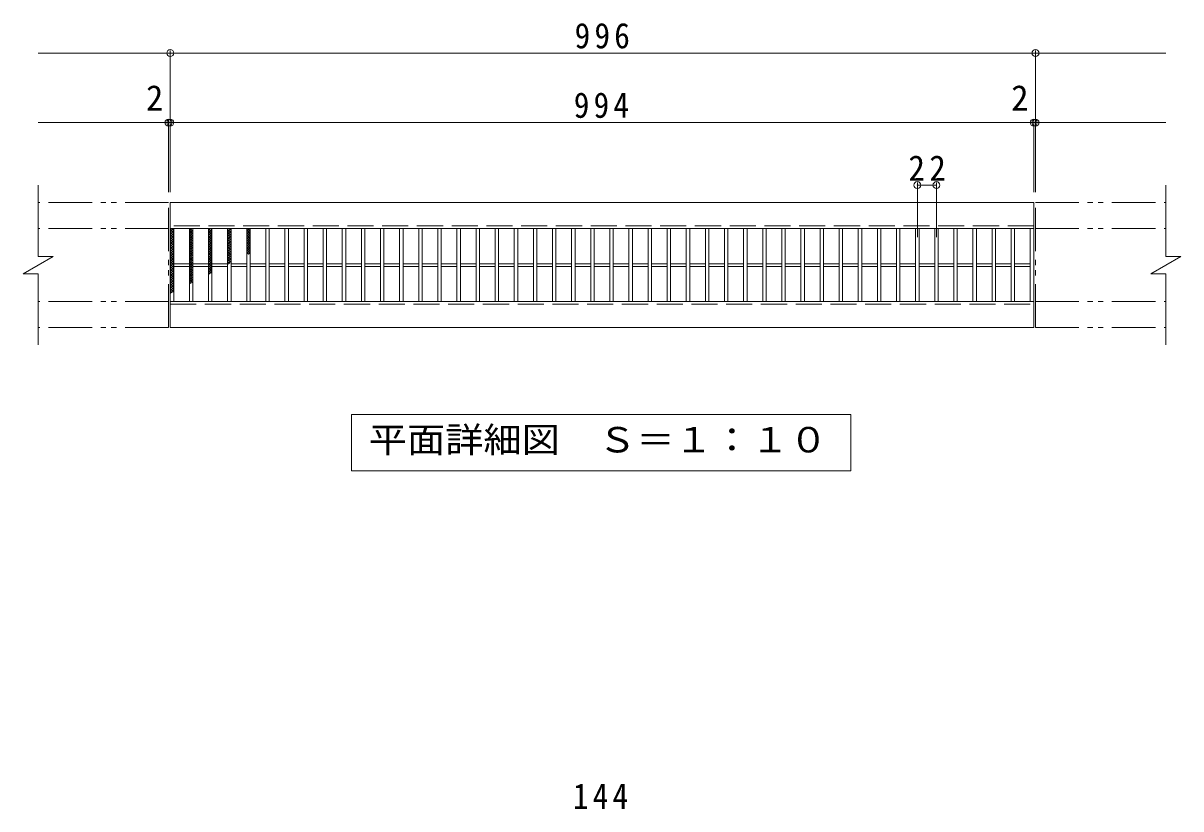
# Model space of a CAD drawing. Units: millimetres at full size, sheet at 1:10; details may follow other scales. Extents: x -1611 to 1763, y -1355 to 917.
# Drawn here: x -1611 to -279, y 13 to 917 of the extents above; entities that cross this region are included whole.
import ezdxf
from ezdxf.enums import TextEntityAlignment as Align

# ---------------------------------------------------------------- set-up
doc = ezdxf.new("R2010")
doc.units = ezdxf.units.MM
doc.header["$LTSCALE"] = 10
doc.header["$PDMODE"] = 32
doc.header["$PDSIZE"] = 8
doc.linetypes.add('DASHED3', pattern=[4, 3, -1])
doc.linetypes.add('DOUBLE_CHAIN1', pattern=[8.8, 5, -1, 0.6, -0.6, 0.6, -1])
for name, color, linetype, lineweight in [('A-0', 7, 'Continuous', 9), ('C-1', 2, 'Continuous', 9), ('C-2', 3, 'Continuous', 9), ('C-4', 7, 'Continuous', 9), ('C-5', 7, 'Continuous', 9), ('C-9', 6, 'Continuous', 5)]:
    doc.layers.add(name, color=color, linetype=linetype, lineweight=lineweight)
doc.styles.add('ＭＳ ゴシック', font='')
doc.styles.get('ＭＳ ゴシック').set_extended_font_data('MS Gothic')

msp = doc.modelspace()

# ---------------------------------------------------------------- linework, layer by layer
at = {"layer": 'C-1', "linetype": 'DOUBLE_CHAIN1'}
for p, q in [((-1444.03, 710.57), (-1594.03, 710.57)), ((-1444.03, 566.57), (-1444.03, 710.57)), ((-446.03, 710.57), (-296.03, 710.57)), ((-446.03, 566.57), (-446.03, 710.57)), ((-1444.03, 680.57), (-1594.03, 680.57)), ((-446.03, 680.57), (-296.03, 680.57)), ((-1444.03, 596.57), (-1594.03, 596.57)), ((-446.03, 596.57), (-296.03, 596.57)), ((-1444.03, 566.57), (-1594.03, 566.57)), ((-446.03, 566.57), (-296.03, 566.57))]:
    msp.add_line(p, q, dxfattribs=at)
at = {"layer": 'C-1'}
for p, q in [((-448.03, 710.57), (-1442.03, 710.57)), ((-1442.03, 680.57), (-1442.03, 710.57)), ((-448.03, 710.57), (-448.03, 680.57)), ((-448.03, 680.57), (-1442.03, 680.57)), ((-1611.35, 628.57), (-1576.71, 648.57)), ((-313.35, 628.57), (-278.71, 648.57)), ((-1442.03, 596.57), (-448.03, 596.57)), ((-1442.03, 566.57), (-1442.03, 596.57)), ((-448.03, 596.57), (-448.03, 566.57)), ((-1442.03, 566.57), (-448.03, 566.57))]:
    msp.add_line(p, q, dxfattribs=at)
at = {"layer": 'C-1', "linetype": 'DASHED3'}
for p, q in [((-448.03, 683.57), (-1442.03, 683.57)), ((-1442.03, 593.57), (-448.03, 593.57))]:
    msp.add_line(p, q, dxfattribs=at)
at = {"layer": 'C-1'}
for points in [[(-1594.03, 730.57), (-1594.03, 648.57), (-1576.71, 648.57)], [(-296.03, 730.57), (-296.03, 648.57), (-278.71, 648.57)], [(-1611.35, 628.57), (-1594.03, 628.57), (-1594.03, 546.57)], [(-313.35, 628.57), (-296.03, 628.57), (-296.03, 546.57)]]:
    msp.add_lwpolyline(points, dxfattribs=at)
at = {"layer": 'C-2'}
for p, q in [((-1442.03, 680.57), (-1442.03, 596.57)), ((-1438.03, 680.57), (-1438.03, 596.57)), ((-1420.03, 680.57), (-1420.03, 596.57)), ((-1416.03, 680.57), (-1416.03, 596.57)), ((-1398.03, 680.57), (-1398.03, 596.57)), ((-1394.03, 680.57), (-1394.03, 596.57)), ((-1376.03, 680.57), (-1376.03, 596.57)), ((-1372.03, 680.57), (-1372.03, 596.57)), ((-1354.03, 680.57), (-1354.03, 596.57)), ((-1350.03, 680.57), (-1350.03, 596.57)), ((-1332.03, 680.57), (-1332.03, 596.57)), ((-1328.03, 680.57), (-1328.03, 596.57)), ((-1310.03, 680.57), (-1310.03, 596.57)), ((-1306.03, 680.57), (-1306.03, 596.57)), ((-1288.03, 680.57), (-1288.03, 596.57)), ((-1284.03, 680.57), (-1284.03, 596.57)), ((-1266.03, 680.57), (-1266.03, 596.57)), ((-1262.03, 680.57), (-1262.03, 596.57)), ((-1244.03, 680.57), (-1244.03, 596.57)), ((-1240.03, 680.57), (-1240.03, 596.57)), ((-1222.03, 680.57), (-1222.03, 596.57)), ((-1218.03, 680.57), (-1218.03, 596.57)), ((-1200.03, 680.57), (-1200.03, 596.57)), ((-1196.03, 680.57), (-1196.03, 596.57)), ((-1178.03, 680.57), (-1178.03, 596.57)), ((-1174.03, 680.57), (-1174.03, 596.57)), ((-1156.03, 680.57), (-1156.03, 596.57)), ((-1152.03, 680.57), (-1152.03, 596.57)), ((-1134.03, 680.57), (-1134.03, 596.57)), ((-1130.03, 680.57), (-1130.03, 596.57)), ((-1112.03, 680.57), (-1112.03, 596.57)), ((-1108.03, 680.57), (-1108.03, 596.57)), ((-1090.03, 680.57), (-1090.03, 596.57)), ((-1086.03, 680.57), (-1086.03, 596.57)), ((-1068.03, 680.57), (-1068.03, 596.57)), ((-1064.03, 680.57), (-1064.03, 596.57)), ((-1046.03, 680.57), (-1046.03, 596.57)), ((-1042.03, 680.57), (-1042.03, 596.57)), ((-1024.03, 680.57), (-1024.03, 596.57)), ((-1020.03, 680.57), (-1020.03, 596.57)), ((-1002.03, 680.57), (-1002.03, 596.57)), ((-998.03, 680.57), (-998.03, 596.57)), ((-980.03, 680.57), (-980.03, 596.57)), ((-976.03, 680.57), (-976.03, 596.57)), ((-958.03, 680.57), (-958.03, 596.57)), ((-954.03, 680.57), (-954.03, 596.57)), ((-936.03, 680.57), (-936.03, 596.57)), ((-932.03, 680.57), (-932.03, 596.57)), ((-914.03, 680.57), (-914.03, 596.57)), ((-910.03, 680.57), (-910.03, 596.57)), ((-892.03, 680.57), (-892.03, 596.57)), ((-888.03, 680.57), (-888.03, 596.57)), ((-870.03, 680.57), (-870.03, 596.57)), ((-866.03, 680.57), (-866.03, 596.57)), ((-848.03, 680.57), (-848.03, 596.57)), ((-844.03, 680.57), (-844.03, 596.57)), ((-826.03, 680.57), (-826.03, 596.57)), ((-822.03, 680.57), (-822.03, 596.57)), ((-804.03, 680.57), (-804.03, 596.57)), ((-800.03, 680.57), (-800.03, 596.57)), ((-782.03, 680.57), (-782.03, 596.57)), ((-778.03, 680.57), (-778.03, 596.57)), ((-760.03, 680.57), (-760.03, 596.57)), ((-756.03, 680.57), (-756.03, 596.57)), ((-738.03, 680.57), (-738.03, 596.57)), ((-734.03, 680.57), (-734.03, 596.57)), ((-716.03, 680.57), (-716.03, 596.57)), ((-712.03, 680.57), (-712.03, 596.57)), ((-694.03, 680.57), (-694.03, 596.57)), ((-690.03, 680.57), (-690.03, 596.57)), ((-672.03, 680.57), (-672.03, 596.57)), ((-668.03, 680.57), (-668.03, 596.57)), ((-650.03, 680.57), (-650.03, 596.57)), ((-646.03, 680.57), (-646.03, 596.57)), ((-628.03, 680.57), (-628.03, 596.57)), ((-624.03, 680.57), (-624.03, 596.57)), ((-606.03, 680.57), (-606.03, 596.57)), ((-602.03, 680.57), (-602.03, 596.57)), ((-584.03, 680.57), (-584.03, 596.57)), ((-580.03, 680.57), (-580.03, 596.57)), ((-562.03, 680.57), (-562.03, 596.57)), ((-558.03, 680.57), (-558.03, 596.57)), ((-540.03, 680.57), (-540.03, 596.57)), ((-536.03, 680.57), (-536.03, 596.57)), ((-518.03, 680.57), (-518.03, 596.57)), ((-514.03, 680.57), (-514.03, 596.57)), ((-496.03, 680.57), (-496.03, 596.57)), ((-492.03, 680.57), (-492.03, 596.57)), ((-474.03, 680.57), (-474.03, 596.57)), ((-470.03, 680.57), (-470.03, 596.57)), ((-452.03, 680.57), (-452.03, 596.57)), ((-448.03, 680.57), (-448.03, 596.57)), ((-1438.03, 640.07), (-1420.03, 640.07)), ((-1416.03, 640.07), (-1398.03, 640.07)), ((-1394.03, 640.07), (-1376.03, 640.07)), ((-1372.03, 640.07), (-1354.03, 640.07)), ((-1350.03, 640.07), (-1332.03, 640.07)), ((-1328.03, 640.07), (-1310.03, 640.07)), ((-1306.02, 640.07), (-1288.02, 640.07)), ((-1284.02, 640.07), (-1266.02, 640.07)), ((-1262.02, 640.07), (-1244.02, 640.07)), ((-1240.02, 640.07), (-1222.02, 640.07)), ((-1218.02, 640.07), (-1200.02, 640.07)), ((-1196.02, 640.07), (-1178.02, 640.07)), ((-1174.02, 640.07), (-1156.02, 640.07)), ((-1152.02, 640.07), (-1134.02, 640.07)), ((-1130.02, 640.07), (-1112.02, 640.07)), ((-1108.02, 640.07), (-1090.02, 640.07)), ((-1086.02, 640.07), (-1068.02, 640.07)), ((-1064.02, 640.07), (-1046.02, 640.07)), ((-1042.02, 640.07), (-1024.02, 640.07)), ((-1020.02, 640.07), (-1002.02, 640.07)), ((-998.02, 640.07), (-980.02, 640.07)), ((-976.02, 640.07), (-958.02, 640.07)), ((-954.02, 640.07), (-936.02, 640.07)), ((-932.02, 640.07), (-914.02, 640.07)), ((-910.02, 640.07), (-892.02, 640.07)), ((-888.02, 640.07), (-870.02, 640.07)), ((-866.02, 640.07), (-848.02, 640.07)), ((-844.02, 640.07), (-826.02, 640.07)), ((-822.02, 640.07), (-804.02, 640.07)), ((-800.02, 640.07), (-782.02, 640.07)), ((-778.02, 640.07), (-760.02, 640.07)), ((-756.02, 640.07), (-738.02, 640.07)), ((-734.02, 640.07), (-716.02, 640.07)), ((-712.01, 640.07), (-694.01, 640.07)), ((-690.01, 640.07), (-672.01, 640.07)), ((-668.01, 640.07), (-650.01, 640.07)), ((-646.01, 640.07), (-628.01, 640.07)), ((-624.01, 640.07), (-606.01, 640.07)), ((-602.01, 640.07), (-584.01, 640.07)), ((-580.01, 640.07), (-562.01, 640.07)), ((-558.01, 640.07), (-540.01, 640.07)), ((-536.01, 640.07), (-518.01, 640.07)), ((-514.01, 640.07), (-496.01, 640.07)), ((-492.01, 640.07), (-474.01, 640.07)), ((-470.01, 640.07), (-452.01, 640.07)), ((-1438.03, 637.07), (-1420.03, 637.07)), ((-1416.03, 637.07), (-1398.03, 637.07)), ((-1394.03, 637.07), (-1376.03, 637.07)), ((-1372.03, 637.07), (-1354.03, 637.07)), ((-1350.03, 637.07), (-1332.03, 637.07)), ((-1328.03, 637.07), (-1310.03, 637.07)), ((-1306.02, 637.07), (-1288.02, 637.07)), ((-1284.02, 637.07), (-1266.02, 637.07)), ((-1262.02, 637.07), (-1244.02, 637.07)), ((-1240.02, 637.07), (-1222.02, 637.07)), ((-1218.02, 637.07), (-1200.02, 637.07)), ((-1196.02, 637.07), (-1178.02, 637.07)), ((-1174.02, 637.07), (-1156.02, 637.07)), ((-1152.02, 637.07), (-1134.02, 637.07)), ((-1130.02, 637.07), (-1112.02, 637.07)), ((-1108.02, 637.07), (-1090.02, 637.07)), ((-1086.02, 637.07), (-1068.02, 637.07)), ((-1064.02, 637.07), (-1046.02, 637.07)), ((-1042.02, 637.07), (-1024.02, 637.07)), ((-1020.02, 637.07), (-1002.02, 637.07)), ((-998.02, 637.07), (-980.02, 637.07)), ((-976.02, 637.07), (-958.02, 637.07)), ((-954.02, 637.07), (-936.02, 637.07)), ((-932.02, 637.07), (-914.02, 637.07)), ((-910.02, 637.07), (-892.02, 637.07)), ((-888.02, 637.07), (-870.02, 637.07)), ((-866.02, 637.07), (-848.02, 637.07)), ((-844.02, 637.07), (-826.02, 637.07)), ((-822.02, 637.07), (-804.02, 637.07)), ((-800.02, 637.07), (-782.02, 637.07)), ((-778.02, 637.07), (-760.02, 637.07)), ((-756.02, 637.07), (-738.02, 637.07)), ((-734.02, 637.07), (-716.02, 637.07)), ((-712.01, 637.07), (-694.01, 637.07)), ((-690.01, 637.07), (-672.01, 637.07)), ((-668.01, 637.07), (-650.01, 637.07)), ((-646.01, 637.07), (-628.01, 637.07)), ((-624.01, 637.07), (-606.01, 637.07)), ((-602.01, 637.07), (-584.01, 637.07)), ((-580.01, 637.07), (-562.01, 637.07)), ((-558.01, 637.07), (-540.01, 637.07)), ((-536.01, 637.07), (-518.01, 637.07)), ((-514.01, 637.07), (-496.01, 637.07)), ((-492.01, 637.07), (-474.01, 637.07)), ((-470.01, 637.07), (-452.01, 637.07))]:
    msp.add_line(p, q, dxfattribs=at)
at = {"layer": 'C-4'}
for p, q in [((-1594.03, 882.57), (-296.03, 882.57)), ((-1442.03, 722.57), (-1442.03, 885.57)), ((-446.03, 722.57), (-446.03, 885.57)), ((-1594.03, 802.57), (-296.03, 802.57)), ((-1444.03, 722.57), (-1444.03, 805.57)), ((-448.03, 722.57), (-448.03, 805.57)), ((-582.03, 670.57), (-582.03, 733.57)), ((-560.03, 670.57), (-560.03, 733.57)), ((-582.03, 730.57), (-560.03, 730.57))]:
    msp.add_line(p, q, dxfattribs=at)
for p in [(-1442.03, 882.57), (-446.03, 882.57), (-1444.03, 802.57), (-1442.03, 802.57), (-448.03, 802.57), (-446.03, 802.57), (-582.03, 730.57), (-560.03, 730.57)]:
    msp.add_point(p, dxfattribs=at)
at = {"layer": 'C-5'}
msp.add_lwpolyline([(-1233.53, 401.57), (-1233.53, 466.57), (-658.53, 466.57), (-658.53, 401.57)], close=True, dxfattribs=at)
at = {"layer": 'C-9'}
for p, q in [((-1442.03, 676.78), (-1438.24, 680.57)), ((-1442.03, 679.61), (-1441.06, 680.57)), ((-1440.44, 680.57), (-1438.03, 678.16)), ((-1420.03, 677.64), (-1417.09, 680.57)), ((-1420.03, 680.46), (-1419.92, 680.57)), ((-1419.3, 680.57), (-1416.03, 677.3)), ((-1416.47, 680.57), (-1416.03, 680.13)), ((-1398.03, 678.49), (-1395.95, 680.57)), ((-1398.03, 680.44), (-1394.03, 676.44)), ((-1398.03, 675.67), (-1394.03, 679.67)), ((-1395.32, 680.57), (-1394.03, 679.27)), ((-1376.03, 679.35), (-1374.81, 680.57)), ((-1376.03, 676.52), (-1372.03, 680.52)), ((-1374.18, 680.57), (-1372.03, 678.41)), ((-1354.03, 677.38), (-1350.84, 680.57)), ((-1354.03, 680.21), (-1353.67, 680.57)), ((-1353.04, 680.57), (-1350.03, 677.56)), ((-1350.21, 680.57), (-1350.03, 680.38)), ((-1442.03, 679.33), (-1438.03, 675.33)), ((-1442.03, 673.95), (-1438.03, 677.95)), ((-1442.03, 676.5), (-1438.03, 672.5)), ((-1442.03, 671.12), (-1438.03, 675.12)), ((-1442.03, 673.67), (-1438.03, 669.67)), ((-1442.03, 668.29), (-1438.03, 672.29)), ((-1442.03, 670.84), (-1438.03, 666.84)), ((-1442.03, 665.46), (-1438.03, 669.46)), ((-1442.03, 668.02), (-1438.03, 664.02)), ((-1442.03, 662.64), (-1438.03, 666.64)), ((-1420.03, 674.81), (-1416.03, 678.81)), ((-1420.03, 678.47), (-1416.03, 674.47)), ((-1420.03, 671.98), (-1416.03, 675.98)), ((-1420.03, 675.64), (-1416.03, 671.64)), ((-1420.03, 669.15), (-1416.03, 673.15)), ((-1420.03, 672.82), (-1416.03, 668.81)), ((-1420.03, 666.32), (-1416.03, 670.32)), ((-1420.03, 669.99), (-1416.03, 665.99)), ((-1420.03, 663.49), (-1416.03, 667.49)), ((-1420.03, 667.16), (-1416.03, 663.16)), ((-1398.03, 677.61), (-1394.03, 673.61)), ((-1398.03, 672.84), (-1394.03, 676.84)), ((-1398.03, 674.79), (-1394.03, 670.79)), ((-1398.03, 670.01), (-1394.03, 674.01)), ((-1398.03, 671.96), (-1394.03, 667.96)), ((-1398.03, 667.18), (-1394.03, 671.18)), ((-1398.03, 669.13), (-1394.03, 665.13)), ((-1398.03, 664.35), (-1394.03, 668.35)), ((-1376.03, 679.58), (-1372.03, 675.58)), ((-1376.03, 673.69), (-1372.03, 677.69)), ((-1376.03, 676.76), (-1372.03, 672.76)), ((-1376.03, 670.87), (-1372.03, 674.87)), ((-1376.03, 673.93), (-1372.03, 669.93)), ((-1376.03, 668.04), (-1372.03, 672.04)), ((-1376.03, 671.1), (-1372.03, 667.1)), ((-1376.03, 665.21), (-1372.03, 669.21)), ((-1376.03, 668.27), (-1372.03, 664.27)), ((-1376.03, 662.38), (-1372.03, 666.38)), ((-1354.03, 678.73), (-1350.03, 674.73)), ((-1354.03, 674.55), (-1350.03, 678.55)), ((-1354.03, 675.9), (-1350.03, 671.9)), ((-1354.03, 671.72), (-1350.03, 675.72)), ((-1354.03, 673.07), (-1350.03, 669.07)), ((-1354.03, 668.9), (-1350.03, 672.9)), ((-1354.03, 670.24), (-1350.03, 666.24)), ((-1354.03, 666.07), (-1350.03, 670.07)), ((-1354.03, 667.41), (-1350.03, 663.41)), ((-1354.03, 663.24), (-1350.03, 667.24)), ((-1442.03, 665.19), (-1438.03, 661.19)), ((-1442.03, 659.81), (-1438.03, 663.81)), ((-1442.03, 662.36), (-1438.03, 658.36)), ((-1442.03, 656.98), (-1438.03, 660.98)), ((-1442.03, 659.53), (-1438.03, 655.53)), ((-1442.03, 654.15), (-1438.03, 658.15)), ((-1442.03, 656.7), (-1438.03, 652.7)), ((-1442.03, 651.32), (-1438.03, 655.32)), ((-1442.03, 653.87), (-1438.03, 649.87)), ((-1420.03, 660.67), (-1416.03, 664.67)), ((-1420.03, 664.33), (-1416.03, 660.33)), ((-1420.03, 657.84), (-1416.03, 661.84)), ((-1420.03, 661.5), (-1416.03, 657.5)), ((-1420.03, 655.01), (-1416.03, 659.01)), ((-1420.03, 658.67), (-1416.03, 654.67)), ((-1420.03, 652.18), (-1416.03, 656.18)), ((-1420.03, 655.84), (-1416.03, 651.84)), ((-1420.03, 649.35), (-1416.03, 653.35)), ((-1420.03, 653.02), (-1416.03, 649.02)), ((-1398.03, 666.3), (-1394.03, 662.3)), ((-1398.03, 661.52), (-1394.03, 665.52)), ((-1398.03, 663.47), (-1394.03, 659.47)), ((-1398.03, 658.7), (-1394.03, 662.7)), ((-1398.03, 660.64), (-1394.03, 656.64)), ((-1398.03, 655.87), (-1394.03, 659.87)), ((-1398.03, 657.82), (-1394.03, 653.81)), ((-1398.03, 653.04), (-1394.03, 657.04)), ((-1398.03, 654.99), (-1394.03, 650.99)), ((-1398.03, 650.21), (-1394.03, 654.21)), ((-1376.03, 665.44), (-1372.03, 661.44)), ((-1376.03, 659.55), (-1372.03, 663.55)), ((-1376.03, 662.61), (-1372.03, 658.61)), ((-1376.03, 656.72), (-1372.03, 660.72)), ((-1376.03, 659.79), (-1372.03, 655.79)), ((-1376.03, 653.9), (-1372.03, 657.9)), ((-1376.03, 656.96), (-1372.03, 652.96)), ((-1376.03, 651.07), (-1372.03, 655.07)), ((-1376.03, 654.13), (-1372.03, 650.13)), ((-1354.03, 664.58), (-1350.03, 660.58)), ((-1354.03, 660.41), (-1350.03, 664.41)), ((-1354.03, 661.76), (-1350.03, 657.76)), ((-1354.03, 657.58), (-1350.03, 661.58)), ((-1354.03, 658.93), (-1350.03, 654.93)), ((-1354.03, 654.75), (-1350.03, 658.75)), ((-1354.03, 656.1), (-1350.09, 652.16)), ((-1354.03, 651.93), (-1350.03, 655.93)), ((-1354.03, 653.27), (-1351.97, 651.21)), ((-1351.86, 651.27), (-1350.03, 653.1)), ((-1442.03, 648.49), (-1438.03, 652.49)), ((-1442.03, 651.05), (-1438.03, 647.05)), ((-1442.03, 645.67), (-1438.03, 649.67)), ((-1442.03, 648.22), (-1438.03, 644.22)), ((-1442.03, 642.84), (-1438.03, 646.84)), ((-1442.03, 645.39), (-1438.03, 641.39)), ((-1442.03, 640.01), (-1438.03, 644.01)), ((-1442.03, 642.56), (-1438.03, 638.56)), ((-1442.03, 637.18), (-1438.03, 641.18)), ((-1442.03, 639.73), (-1438.03, 635.73)), ((-1420.03, 646.52), (-1416.03, 650.52)), ((-1420.03, 650.19), (-1416.03, 646.19)), ((-1420.03, 643.69), (-1416.03, 647.7)), ((-1420.03, 647.36), (-1416.03, 643.36)), ((-1420.03, 640.87), (-1416.03, 644.87)), ((-1420.03, 644.53), (-1416.03, 640.53)), ((-1420.03, 638.04), (-1416.03, 642.04)), ((-1420.03, 641.7), (-1416.03, 637.7)), ((-1398.03, 652.16), (-1394.03, 648.16)), ((-1398.03, 647.38), (-1394.03, 651.38)), ((-1398.03, 649.33), (-1394.03, 645.33)), ((-1398.03, 644.55), (-1394.03, 648.55)), ((-1398.03, 646.5), (-1394.03, 642.5)), ((-1398.03, 641.72), (-1394.03, 645.72)), ((-1398.03, 643.67), (-1394.03, 639.67)), ((-1398.03, 638.9), (-1394.03, 642.9)), ((-1398.03, 640.84), (-1394.03, 636.84)), ((-1398.03, 636.07), (-1394.03, 640.07)), ((-1376.03, 648.24), (-1372.03, 652.24)), ((-1376.03, 651.3), (-1372.03, 647.3)), ((-1376.03, 645.41), (-1372.03, 649.41)), ((-1376.03, 648.47), (-1372.03, 644.47)), ((-1376.03, 642.58), (-1372.03, 646.58)), ((-1376.03, 645.64), (-1372.03, 641.64)), ((-1376.03, 639.75), (-1372.03, 643.75)), ((-1376.03, 642.81), (-1373.49, 640.28)), ((-1376.03, 639.99), (-1375.37, 639.33)), ((-1354.03, 650.44), (-1353.84, 650.26)), ((-1442.03, 634.35), (-1438.03, 638.35)), ((-1442.03, 636.9), (-1438.03, 632.9)), ((-1442.03, 631.52), (-1438.03, 635.52)), ((-1442.03, 634.07), (-1438.03, 630.07)), ((-1442.03, 628.7), (-1438.03, 632.69)), ((-1442.03, 631.25), (-1438.03, 627.25)), ((-1442.03, 625.87), (-1438.03, 629.87)), ((-1442.03, 628.42), (-1438.03, 624.42)), ((-1442.03, 623.04), (-1438.03, 627.04)), ((-1420.03, 635.21), (-1416.03, 639.21)), ((-1420.03, 638.87), (-1416.03, 634.87)), ((-1420.03, 632.38), (-1416.03, 636.38)), ((-1420.03, 636.05), (-1416.03, 632.05)), ((-1420.03, 629.55), (-1416.03, 633.55)), ((-1420.03, 633.22), (-1416.03, 629.22)), ((-1420.03, 626.72), (-1416.03, 630.72)), ((-1420.03, 630.39), (-1416.03, 626.39)), ((-1420.03, 623.9), (-1416.03, 627.9)), ((-1420.03, 627.56), (-1416.03, 623.56)), ((-1398.03, 638.02), (-1394.03, 634.02)), ((-1398.03, 633.24), (-1394.03, 637.24)), ((-1398.03, 635.19), (-1394.03, 631.19)), ((-1398.03, 630.41), (-1394.03, 634.41)), ((-1398.03, 632.36), (-1395.01, 629.35)), ((-1398.03, 629.53), (-1396.89, 628.39)), ((-1397.55, 628.06), (-1394.03, 631.58)), ((-1442.03, 625.59), (-1438.03, 621.59)), ((-1442.03, 620.21), (-1438.03, 624.21)), ((-1442.03, 622.76), (-1438.03, 618.76)), ((-1442.03, 617.38), (-1438.03, 621.38)), ((-1442.03, 619.93), (-1438.03, 615.93)), ((-1442.03, 614.55), (-1438.03, 618.55)), ((-1442.03, 617.1), (-1438.03, 613.1)), ((-1442.03, 611.72), (-1438.03, 615.72)), ((-1442.03, 614.28), (-1438.03, 610.28)), ((-1420.03, 621.07), (-1416.03, 625.07)), ((-1420.03, 624.73), (-1416.03, 620.73)), ((-1420.03, 618.24), (-1416.03, 622.24)), ((-1420.03, 621.9), (-1416.54, 618.41)), ((-1420.03, 619.08), (-1418.41, 617.46)), ((-1417.53, 617.91), (-1416.03, 619.41)), ((-1442.03, 608.9), (-1438.03, 612.9)), ((-1442.03, 611.45), (-1438.06, 607.48)), ((-1442.03, 606.07), (-1438.03, 610.07)), ((-1442.03, 608.62), (-1439.94, 606.53)), ((-1442.03, 605.79), (-1441.81, 605.58))]:
    msp.add_line(p, q, dxfattribs=at)

# ---------------------------------------------------------------- texts
at = {"layer": 'A-0', "color": 2, "insert": (-978.53, 12.59), "char_height": 29.33, "attachment_point": 7, "style": 'ＭＳ ゴシック'}
msp.add_mtext('\\T1.27;\\W0.9;144', dxfattribs=at)
at = {"layer": 'C-4', "color": 2, "style": 'ＭＳ ゴシック'}
for p in [(-1469.99, 807.57), (-473.99, 807.57)]:
    msp.add_text('2', height=29.33, dxfattribs=at).set_placement(p, align=Align.BOTTOM_LEFT)
at = {"layer": 'C-4', "color": 2, "char_height": 29.33, "attachment_point": 7, "style": 'ＭＳ ゴシック'}
for s, insert in [('\\T1.27;\\W0.9;996', (-976.53, 887.57)), ('\\T1.27;\\W0.9;994', (-977.53, 807.57)), ('\\T1.27;\\W0.95;22', (-592.28, 735.57))]:
    msp.add_mtext(s, dxfattribs=dict(at, insert=insert))
at = {"layer": 'C-5', "color": 2, "style": 'ＭＳ ゴシック', "width": 1.1}
msp.add_text('平面詳細図\u3000Ｓ＝１：１０', height=29.33, dxfattribs=at).set_placement((-1213.53, 414.07), align=Align.BOTTOM_LEFT)

doc.saveas('drawing.dxf')
